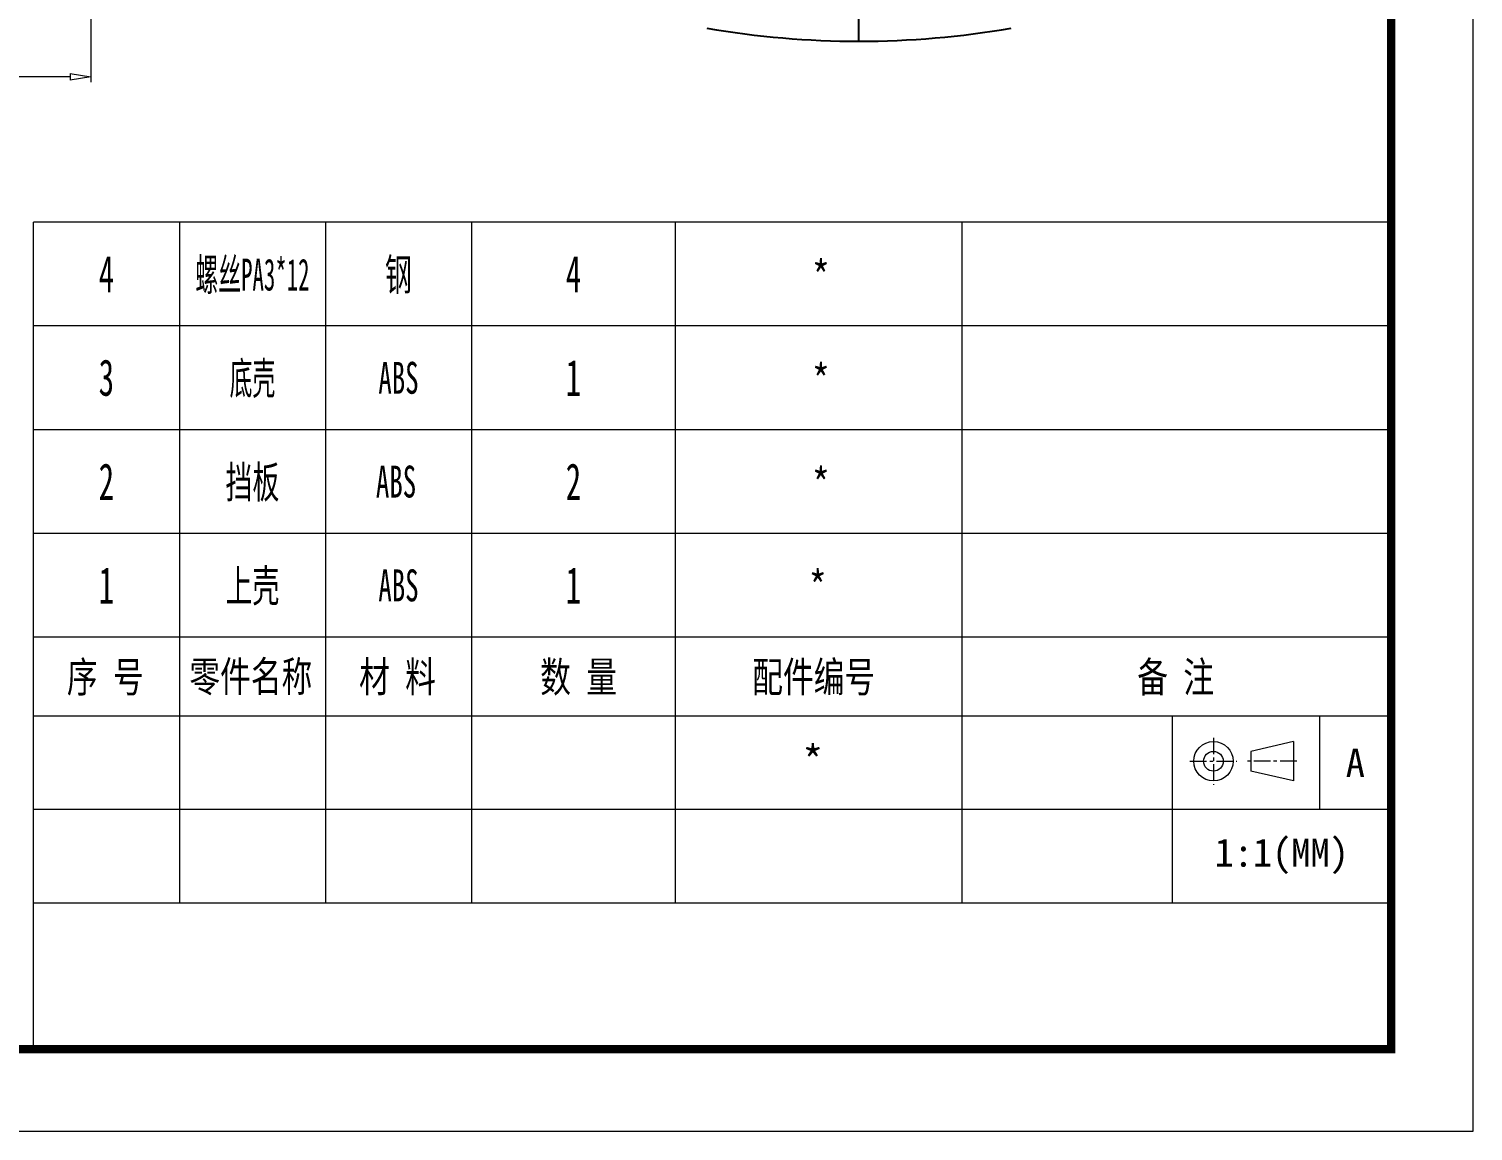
# Model space of a CAD drawing. Header units: millimetres. Extents: x 4688 to 5146, y 1130 to 1448.
# Drawn here: x 5006.8 to 5145.6, y 1129.9 to 1235.9 of the extents above; entities that cross this region are included whole.
import ezdxf
from ezdxf.enums import TextEntityAlignment as Align

# ---------------------------------------------------------------- set-up
doc = ezdxf.new("R2010")
doc.units = ezdxf.units.MM
doc.header["$MEASUREMENT"] = 0
doc.linetypes.add('CENTER', pattern=[50.8, 31.75, -6.35, 6.35, -6.35])
doc.layers.get('0').update_dxf_attribs({"linetype": 'CONTINUOUS'})
doc.layers.get('Defpoints').update_dxf_attribs({"linetype": 'CONTINUOUS'})
doc.layers.add('dim', color=82, linetype='CONTINUOUS', lineweight=9)
doc.layers.add('from', color=7, linetype='CONTINUOUS', lineweight=13)
doc.styles.add('ROMAND', font='romand.shx', dxfattribs={"width": 0.75, "bigfont": 'gbcbig.shx'})
doc.styles.add('宋体', font='SimSun.ttf', dxfattribs={"height": 15})
doc.dimstyles.new('YanXiu', dxfattribs={"dimtxt": 2.5, "dimasz": 2.2, "dimexe": 1, "dimexo": 0, "dimgap": 0.66, "dimtad": 0, "dimzin": 0, "dimdsep": 46, "dimtxsty": 'ROMAND', "dimblk": 'CLOSEDBLANK', "dimcen": 0, "dimclrd": 3, "dimclre": 3, "dimclrt": 7, "dimadec": 0, "dimazin": 0, "dimtfac": 1, "dimtdec": 4, "dimtofl": 0, "dimtmove": 0, "dimatfit": 3, "dimldrblk": 'CLOSEDBLANK', "dimfxl": 0, "dimtolj": 1, "dimtzin": 0, "dimlwd": 0, "dimlwe": 0, "dimarcsym": 0})

# ---------------------------------------------------------------- blocks, each defined once
blk = doc.blocks.new('_ClosedBlank')
at = {"color": 0, "linetype": 'ByBlock', "lineweight": -2}
for p, q in [((-1, 0.167), (0, 0)), ((-1, 0.167), (-1, -0.167)), ((0, 0), (-1, -0.167))]:
    blk.add_line(p, q, dxfattribs=at)
blk = doc.blocks.new('*D31')
at = {"layer": 'Defpoints', "color": 0}
for p in [(4970.72, 1241.35), (5012.72, 1241.35), (5012.72, 1231.25)]:
    blk.add_point(p, dxfattribs=at)
at = {"layer": 'dim', "color": 3, "lineweight": 5}
for p, q in [((4970.72, 1241.35), (4970.72, 1230.75)), ((5012.72, 1241.35), (5012.72, 1230.75)), ((4972.72, 1231.25), (4989.7, 1231.25)), ((5010.72, 1231.25), (4993.73, 1231.25))]:
    blk.add_line(p, q, dxfattribs=at)
at = {"layer": 'dim', "color": 3, "lineweight": 5, "xscale": 2, "yscale": 2, "zscale": 2, "rotation": 180}
blk.add_blockref('_ClosedBlank', (4970.72, 1231.25), dxfattribs=at)
at = {"layer": 'dim', "color": 3, "lineweight": 5, "xscale": 2, "yscale": 2, "zscale": 2}
blk.add_blockref('_ClosedBlank', (5012.72, 1231.25), dxfattribs=at)
at = {"layer": 'dim', "color": 7, "insert": (4991.72, 1231.25), "char_height": 2.5, "attachment_point": 5, "style": 'ROMAND'}
blk.add_mtext('42', dxfattribs=at)

msp = doc.modelspace()

# ---------------------------------------------------------------- linework, layer by layer
at = {"color": 1, "linetype": 'CENTER', "ltscale": 0.24}
msp.add_line((5086.581, 1234.671), (5086.581, 1393.926), dxfattribs=at)
at = {"color": 7, "linetype": 'Continuous'}
msp.add_arc((5086.581, 1319.797), 85.126, 260.11124, 279.88876, dxfattribs=at)
at = {"layer": 'from'}
for p, q in [((5007.193, 1177.364), (5007.193, 1217.278)), ((5137.753, 1217.278), (5007.193, 1217.278)), ((5021.237, 1217.278), (5021.237, 1177.364)), ((5035.282, 1217.278), (5035.282, 1177.364)), ((5049.326, 1217.278), (5049.326, 1177.364)), ((5068.919, 1217.278), (5068.919, 1177.364)), ((5096.466, 1217.278), (5096.466, 1177.364)), ((5137.753, 1207.299), (5007.193, 1207.299)), ((5137.753, 1197.321), (5007.193, 1197.321)), ((5137.753, 1187.342), (5007.193, 1187.342)), ((5007.193, 1169.78), (5007.193, 1177.364)), ((5137.753, 1177.364), (5007.193, 1177.364)), ((5021.237, 1177.364), (5021.237, 1169.78)), ((5035.282, 1177.364), (5035.282, 1169.78)), ((5049.326, 1177.364), (5049.326, 1169.78)), ((5068.919, 1177.364), (5068.919, 1169.78)), ((5096.466, 1177.364), (5096.466, 1169.78)), ((5137.753, 1169.78), (5007.193, 1169.78)), ((5007.193, 1137.758), (5007.193, 1169.78)), ((5137.753, 1169.78), (5007.193, 1169.78)), ((5021.237, 1169.78), (5021.237, 1151.803)), ((5035.282, 1169.78), (5035.282, 1151.803)), ((5049.326, 1169.78), (5049.326, 1151.803)), ((5068.919, 1169.78), (5068.919, 1151.803)), ((5096.466, 1169.78), (5096.466, 1151.803)), ((5116.71, 1169.78), (5116.71, 1151.803)), ((5130.862, 1169.78), (5130.862, 1160.791)), ((5128.362, 1167.333), (5124.263, 1166.386)), ((5128.362, 1167.333), (5128.362, 1163.547)), ((5124.263, 1166.386), (5124.263, 1164.493)), ((5128.362, 1163.547), (5124.263, 1164.493)), ((5137.753, 1160.791), (5007.193, 1160.791)), ((5137.753, 1151.803), (5007.193, 1151.803)), ((5137.753, 1137.758), (5008.277, 1137.758))]:
    msp.add_line(p, q, dxfattribs=at)
at = {"layer": 'from', "color": 1, "linetype": 'CENTER', "ltscale": 0.05}
for p, q in [((5120.663, 1167.694), (5120.663, 1163.186)), ((5118.409, 1165.44), (5122.917, 1165.44)), ((5128.678, 1165.44), (5123.947, 1165.44))]:
    msp.add_line(p, q, dxfattribs=at)
at = {"layer": 'from'}
msp.add_lwpolyline([(4688.35, 1129.877), (5145.634, 1129.877), (5145.634, 1447.649), (4688.35, 1447.649)], close=True, dxfattribs=at)
at = {"layer": 'from', "const_width": 0.788}
msp.add_lwpolyline([(4696.23, 1137.758), (4696.23, 1439.768), (5137.753, 1439.768), (5137.753, 1137.758), (4696.23, 1137.758)], dxfattribs=at)
at = {"layer": 'from'}
for radius in [1.893, 0.947]:
    msp.add_circle((5120.663, 1165.44), radius, dxfattribs=at)

# ---------------------------------------------------------------- texts
at = {"layer": 'from', "style": '宋体'}
for s, height, width, p in [('4', 3.511, 0.617284, (5014.215, 1212.289)), ('螺丝PA3*12', 3.0722, 0.524691, (5028.26, 1212.289)), ('钢', 3.072, 0.617284, (5042.304, 1212.289)), ('4', 3.511, 0.617284, (5059.123, 1212.289)), ('*', 3.072, 0.833333, (5082.919, 1212.18)), ('3', 3.511, 0.617284, (5014.215, 1202.31)), ('底壳', 3.0722, 0.524691, (5028.26, 1202.31)), ('ABS', 3.0722, 0.617284, (5042.304, 1202.31)), ('1', 3.511, 0.617284, (5059.123, 1202.31)), ('*', 3.072, 0.833333, (5082.919, 1202.202)), ('2', 3.511, 0.617284, (5014.215, 1192.332)), ('挡板', 3.0722, 0.617284, (5028.26, 1192.332)), ('ABS', 3.0722, 0.617284, (5042.067, 1192.332)), ('2', 3.511, 0.617284, (5059.123, 1192.332)), ('*', 3.072, 0.833333, (5082.919, 1192.223)), ('1', 3.511, 0.617284, (5014.215, 1182.353)), ('上壳', 3.0722, 0.617284, (5028.26, 1182.353)), ('ABS', 3.0722, 0.617284, (5042.304, 1182.353)), ('1', 3.511, 0.617284, (5059.123, 1182.353)), ('*', 3.072, 0.833333, (5082.619, 1182.353))]:
    msp.add_text(s, height=height, dxfattribs=dict(at, width=width)).set_placement(p, align=Align.MIDDLE)
at = {"layer": 'from', "style": '宋体', "width": 0.740741}
for s, p in [('序 号', (5010.416, 1172.076)), ('零件名称', (5022.194, 1172.125)), ('材 料', (5038.511, 1172.101)), ('数 量', (5055.933, 1172.084)), ('配件编号', (5076.317, 1172.084)), ('备 注', (5113.335, 1172.076))]:
    msp.add_text(s, height=2.9259, dxfattribs=at).set_placement(p)
at = {"layer": 'from', "style": '宋体'}
msp.add_text('*', height=2.955, dxfattribs=at).set_placement((5082.144, 1165.464), align=Align.MIDDLE_CENTER)
at = {"layer": 'from', "attachment_point": 5, "style": '宋体'}
for s, insert, char_height in [('{\\fSimSun|b0|i0|c134|p2;A}', (5134.308, 1165.285), 2.70919), ('1:1(MM)', (5127.232, 1156.297), 2.7092)]:
    msp.add_mtext(s, dxfattribs=dict(at, insert=insert, char_height=char_height))

# ---------------------------------------------------------------- dimensions: what is measured, and where the dimension line sits
at = {"layer": 'dim'}
dim = msp.add_linear_dim(base=(5012.717, 1231.251), p1=(4970.717, 1241.348), p2=(5012.717, 1241.348), dimstyle='YanXiu', override={"dimasz": 2, "dimexe": 0.49975, "dimgap": 0.49975}, dxfattribs=at)
dim.commit()
dim.dimension.update_dxf_attribs({"geometry": '*D31', "text_midpoint": (4991.717, 1231.251), "dimtype": 160})

doc.saveas('drawing.dxf')
